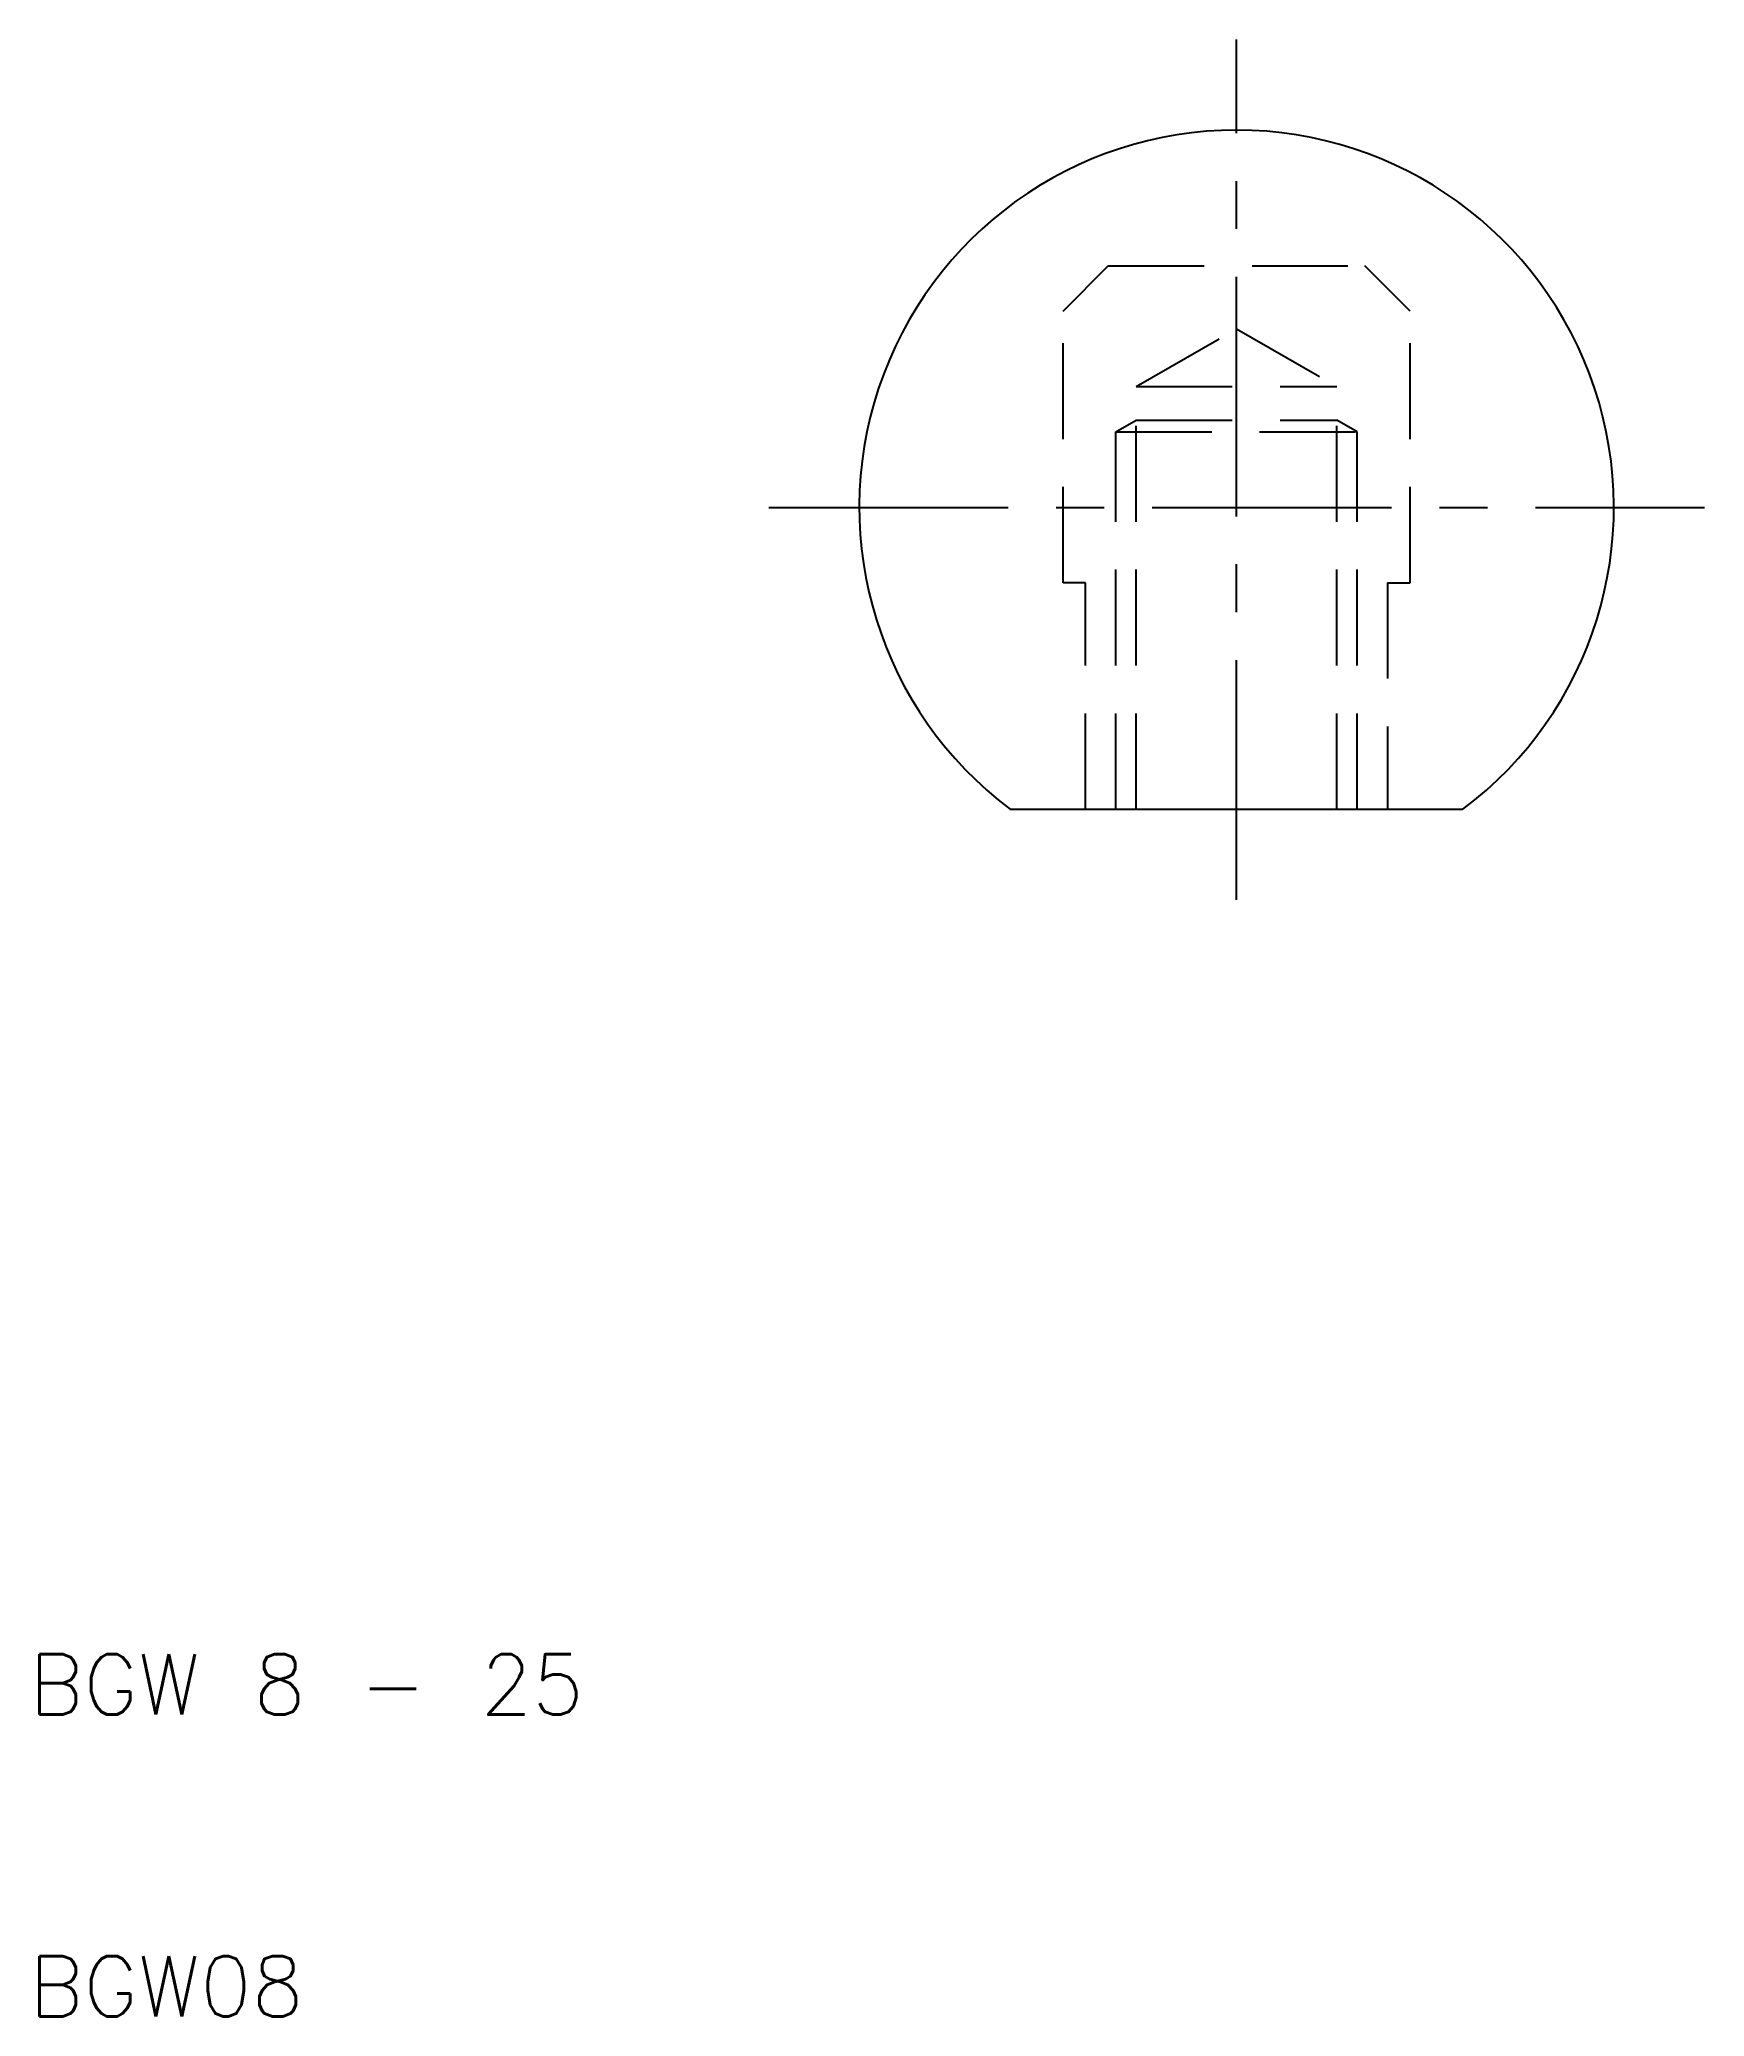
# Model space of a CAD drawing. Extents: x 10.3 to 65.5, y 10 to 75.5.
import ezdxf

# ---------------------------------------------------------------- set-up
doc = ezdxf.new("R2010")
doc.units = 0
doc.header["$LTSCALE"] = 0.25
doc.linetypes.add('CENTER', pattern=[50.8, 31.75, -6.35, 6.35, -6.35])
doc.linetypes.add('DASHED', pattern=[19.05, 12.7, -6.35])
doc.layers.get('0').update_dxf_attribs({"linetype": 'CONTINUOUS'})
doc.layers.add('CENTER', color=1, linetype='CENTER')
doc.styles.get("Standard").update_dxf_attribs({"font": 'txt.shx', "bigfont": 'extfont.shx'})

msp = doc.modelspace()

# ---------------------------------------------------------------- linework, layer by layer
at = {"color": 3, "linetype": 'DASHED'}
for p, q in [((44.25, 66.5), (45.75, 68)), ((45.75, 68), (54.25, 68)), ((55.75, 66.5), (54.25, 68)), ((44.25, 57.5), (44.25, 66.5)), ((55.75, 57.5), (55.75, 66.5)), ((46.676, 64), (50, 65.919)), ((50, 65.919), (53.323, 64)), ((46.676, 50), (46.676, 64)), ((46.676, 64), (53.323, 64)), ((53.323, 50), (53.323, 64)), ((46, 62.5), (46.676, 62.891)), ((46.676, 62.891), (53.323, 62.891)), ((54, 62.5), (53.323, 62.891)), ((46, 50), (46, 62.5)), ((46, 62.5), (54, 62.5)), ((54, 50), (54, 62.5)), ((45, 57.5), (44.25, 57.5)), ((45, 50), (45, 57.5)), ((55, 57.5), (55, 50)), ((55, 57.5), (55.75, 57.5))]:
    msp.add_line(p, q, dxfattribs=at)
msp.add_line((42.5, 50), (57.5, 50))
for centre, radius, start, end in [((50, 60), 12.5, 306.8699, 233.1301), ((42.5, 50), 0.000001, 229.23559, 270), ((42.5, 50), 0.000001, 229.23559, 270), ((57.5, 50), 0.000001, 270, 310.76441)]:
    msp.add_arc(centre, radius, start, end)
for centre, start, end in [((53.323, 64), 0, 90), ((54, 62.5), 0, 90), ((55, 57.5), 90, 180)]:
    msp.add_arc(centre, 0.000001, start, end, dxfattribs=at)
at = {"layer": 'CENTER', "color": 1, "linetype": 'CENTER'}
for p, q in [((50, 47), (50, 75.5)), ((34.5, 60), (65.5, 60))]:
    msp.add_line(p, q, dxfattribs=at)

# ---------------------------------------------------------------- texts
for s, p in [('BGW 8 - 25', (10, 20)), ('BGW08', (10, 10))]:
    msp.add_text(s, height=2).set_placement(p)

doc.saveas('drawing.dxf')
